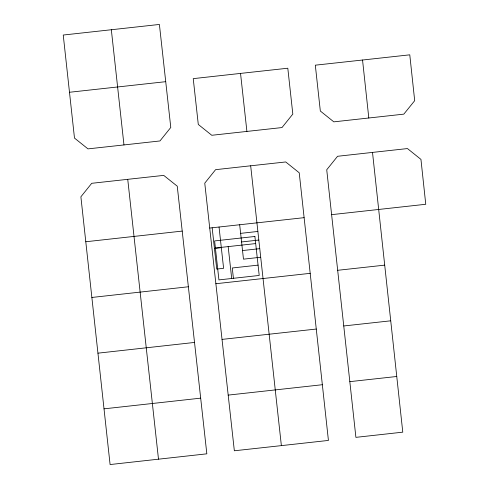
<?xml version="1.0" encoding="UTF-8"?>
<svg xmlns="http://www.w3.org/2000/svg" width="489" height="489" viewBox="0 0 489 489"><rect width="100%" height="100%" fill="white"/><g stroke="black" fill="none" stroke-linecap="round" stroke-linejoin="round"><path stroke-width="0.73" d="M69.499 92.268L165.728 81.681L170.783 127.458L159.952 140.954L123.968 144.933L87.977 148.876L74.487 138.081L63.24 35.037L159.396 24.45L165.728 81.681M240.539 73.411L193.234 78.637L198.289 124.45L211.786 135.282L281.994 127.562L292.819 114.071L287.807 68.222L240.539 73.411L246.902 131.407M362.545 60.019L409.776 54.829L414.69 100.679L403.822 114.139L333.822 121.853L320.332 111.021L315.313 65.178L362.545 60.019L368.81 118.014M127.739 179.329L91.718 183.308L80.887 196.804L110.092 464.55L206.835 453.823L177.25 186.181L163.723 175.386L127.739 179.329L158.497 459.189M250.674 165.795L215.588 169.671L204.763 183.167L234.347 450.779L281.371 445.626L328.425 440.43L299.225 172.788L285.729 161.957L250.674 165.795L281.371 445.626M372.508 152.409L407.459 148.564L420.95 159.396L425.76 204.274L331.609 214.659L355.9 437.355L402.783 432.16L372.508 152.409L337.563 156.284L326.731 169.775L331.609 214.659M85.801 241.749L182.201 231.089M209.708 228.045L304.103 217.666M240.625 233.363L257.819 231.456M241.578 241.957L258.773 240.056M215.398 248.009L255.686 243.583M214.445 248.43L221.321 247.672M242.526 250.557L259.726 248.656M260.674 257.251L243.479 259.158L239.677 224.763M258.07 265.13L232.275 267.984L233.418 278.302M91.853 297.459L188.357 286.768M215.869 283.724L310.191 273.339M194.518 342.441L97.947 353.168M222.024 339.397L316.249 329.048M104.035 408.841L200.679 398.15M349.843 381.646L396.732 376.487M228.186 395.106L322.337 384.721M337.697 270.295L384.69 265.142M343.755 325.967L390.711 320.815M228.167 246.609L231.7 278.492M219.041 227.037L223.601 268.308L216.725 269.066L212.159 227.801M111.333 29.743L123.968 144.933M254.897 236.474L214.616 240.93L218.925 279.904L259.213 275.448L254.897 236.474"/></g></svg>
